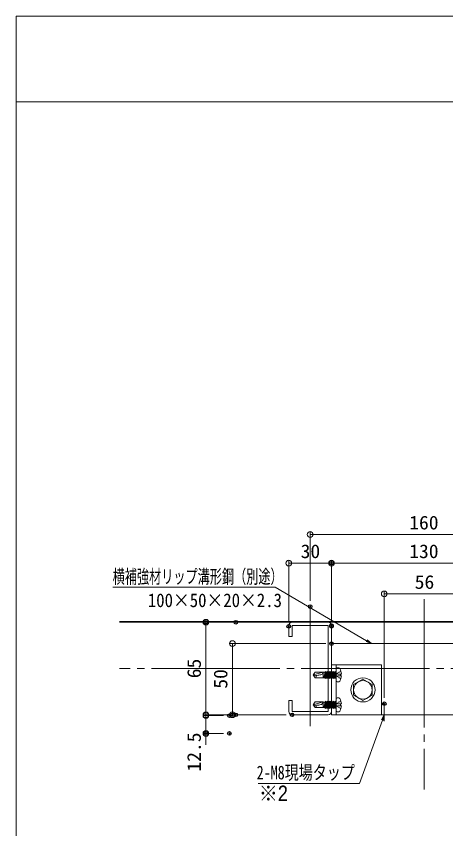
# Model space of a CAD drawing. Units: millimetres, scale not verified. Extents: x -802 to 801, y -553 to 555.
# Drawn here: x -802 to -501, y -16 to 555 of the extents above; entities that cross this region are included whole.
import ezdxf
from ezdxf.enums import TextEntityAlignment as Align

# ---------------------------------------------------------------- set-up
doc = ezdxf.new("R2010")
doc.units = ezdxf.units.MM
doc.header["$LTSCALE"] = 5
doc.header["$PDMODE"] = 32
doc.header["$PDSIZE"] = 2.5
doc.linetypes.add('DASHED3', pattern=[4, 3, -1])
doc.linetypes.add('LONG_CHAIN', pattern=[21, 18, -1, 1, -1])
for name, color, linetype, lineweight in [('0-1_zumenwaku', 6, 'Continuous', 9), ('0-2_10ユーザー', 4, 'Continuous', 9), ('0-A_6文字', 1, 'Continuous', 9), ('0-B_0', 4, 'Continuous', 9), ('0-D_CENTER', 5, 'LONG_CHAIN', 9), ('0-E_製品', 6, 'DASHED3', 9), ('0-F_中心線', 1, 'LONG_CHAIN', 9), ('1-0_GR1-1', 7, 'Continuous', 9)]:
    doc.layers.add(name, color=color, linetype=linetype, lineweight=lineweight)
doc.layers.add('0-6_moji', color=2, linetype='Continuous')
doc.layers.add('0-C_DEFPOINTS', color=1, linetype='Continuous')
doc.styles.add('ＭＳ ゴシック', font='')
doc.styles.add('ＭＳ Ｐゴシック', font='')
doc.styles.get('ＭＳ ゴシック').set_extended_font_data('MS Gothic')
doc.styles.get('ＭＳ Ｐゴシック').set_extended_font_data('MS PGothic')

# ---------------------------------------------------------------- blocks, each defined once
blk = doc.blocks.new('_ORIGIN')
at = {"layer": '0-B_0', "color": 1}
blk.add_line((0, 0), (-5, 0), dxfattribs=at)
blk.add_circle((0, 0), 2.5, dxfattribs=at)
blk = doc.blocks.new('正六角M8')
at = {"layer": '0-B_0', "color": 7}
for p, q in [((0, 37.53), (-32.5, 18.76)), ((32.5, 18.76), (0, 37.53)), ((-32.5, 18.76), (-32.5, -18.76)), ((32.5, -18.76), (32.5, 18.76)), ((-32.5, -18.76), (0, -37.53)), ((0, -37.53), (32.5, -18.76))]:
    blk.add_line(p, q, dxfattribs=at)
blk.add_circle((0, 0), 32.5, dxfattribs=at)
blk = doc.blocks.new('KﾐM8正')
at = {"layer": '0-B_0', "color": 7}
blk.add_circle((0, 0), 42.5, dxfattribs=at)
blk = doc.blocks.new('MLeader6')
at = {"layer": '0-A_6文字'}
blk.add_line((-622.324, 153.9), (-734.871, 153.9), dxfattribs=at)
at = {"layer": '0-A_6文字', "color": 2}
blk.add_line((-553.349, 114.233), (-556.798, 116.259), dxfattribs=at)
at = {"layer": '0-A_6文字'}
blk.add_lwpolyline([(-556.798, 116.259), (-620.884, 153.9), (-622.324, 153.9)], dxfattribs=at)
at = {"layer": '0-A_6文字', "color": 2}
blk.add_lwpolyline([(-556.46, 116.834), (-553.349, 114.233), (-557.136, 115.684)], dxfattribs=at)
at = {"layer": '0-A_6文字', "color": 2, "style": 'ＭＳ ゴシック'}
for s, width, p in [('横補強材リップ溝形鋼（別途）', 0.65, (-734.871, 153.649)), ('100×50×20×2.3', 0.9, (-710.217, 136.983))]:
    blk.add_text(s, height=9.604, dxfattribs=dict(at, width=width)).set_placement(p, align=Align.BOTTOM_LEFT)
blk = doc.blocks.new('MLeader16')
at = {"layer": '0-A_6文字', "color": 2}
blk.add_line((-544.378, 64.233), (-545.737, 60.471), dxfattribs=at)
at = {"layer": '0-A_6文字'}
blk.add_line((-563.243, 16), (-632.862, 16), dxfattribs=at)
at = {"layer": '0-A_6文字', "color": 2}
blk.add_lwpolyline([(-546.364, 60.698), (-544.378, 64.233), (-545.11, 60.245)], dxfattribs=at)
at = {"layer": '0-A_6文字'}
blk.add_lwpolyline([(-545.737, 60.471), (-561.803, 16), (-563.243, 16)], dxfattribs=at)
at = {"layer": '0-A_6文字', "color": 2, "style": 'ＭＳ ゴシック', "width": 0.75}
blk.add_text('2-M8現場タップ', height=9.621, dxfattribs=at).set_placement((-633.862, 16.003), align=Align.BOTTOM_LEFT)

msp = doc.modelspace()

# ---------------------------------------------------------------- linework, layer by layer
at = {"layer": '0-1_zumenwaku'}
msp.add_line((513.524, 494.841), (-802.476, 494.841), dxfattribs=at)
msp.add_lwpolyline([(-802.476, -553.159), (797.524, -553.159), (797.524, 554.841), (-802.476, 554.841)], close=True, dxfattribs=at)
at = {"layer": '0-2_10ユーザー'}
msp.add_line((-578.178, 64.233), (-578.178, 99.233), dxfattribs=at)
msp.add_lwpolyline([(-546.378, 64.233), (-581.378, 64.233), (-581.378, 99.233), (-546.378, 99.233)], close=True, dxfattribs=at)
at = {"layer": '0-A_6文字'}
for p, q in [((-596.378, 144.226), (-596.378, 192.88)), ((-592.378, 190.88), (-440.378, 190.88)), ((-611.378, 130.333), (-611.378, 172.743)), ((-581.378, 130.333), (-581.378, 172.743)), ((-581.378, 130.933), (-581.378, 172.743)), ((-607.378, 170.743), (-585.378, 170.743)), ((-455.378, 170.743), (-577.378, 170.743)), ((-544.378, 76.027), (-544.378, 151.158)), ((-540.378, 149.158), (-492.378, 149.158)), ((-652.464, 129.233), (-671.49, 129.233)), ((-669.49, 68.233), (-669.49, 125.233)), ((-585.378, 114.233), (-652.892, 114.233)), ((-650.892, 110.233), (-650.892, 68.233)), ((-669.49, 67.633), (-669.49, 71.633)), ((-652.464, 64.233), (-671.49, 64.233)), ((-657.044, 63.633), (-671.49, 63.633)), ((-669.49, 63.633), (-669.49, 51.133)), ((-613.078, 64.233), (-652.892, 64.233)), ((-657.044, 51.133), (-671.49, 51.133)), ((-669.49, 47.133), (-669.49, 43.133))]:
    msp.add_line(p, q, dxfattribs=at)
at = {"layer": '0-B_0', "color": 7}
for p, q in [((-730.101, 129.833), (-302.655, 129.833)), ((-730.101, 129.233), (-302.655, 129.233)), ((-583.678, 129.233), (-609.078, 129.233)), ((-451.378, 114.233), (-581.378, 114.233)), ((-583.678, 64.233), (-609.078, 64.233))]:
    msp.add_line(p, q, dxfattribs=at)
msp.add_lwpolyline([(-581.378, 99.233), (-581.378, 64.233), (-451.378, 64.233), (-451.378, 99.233)], dxfattribs=at)
at = {"layer": '0-C_DEFPOINTS'}
for p in [(-581.378, 170.743), (-596.378, 140.226), (-669.49, 129.233), (-648.464, 129.233), (-611.378, 126.333), (-581.378, 126.933), (-581.378, 126.333), (-581.378, 114.233), (-544.378, 72.027), (-653.044, 63.633), (-650.892, 64.233), (-648.464, 64.233), (-609.078, 64.233), (-669.49, 51.133), (-653.044, 51.133)]:
    msp.add_point(p, dxfattribs=at)
at = {"layer": '0-D_CENTER'}
for p, q in [((-596.378, 56.227), (-596.378, 140.226)), ((-544.378, 59.784), (-544.378, 72.027))]:
    msp.add_line(p, q, dxfattribs=at)
at = {"layer": '0-E_製品', "color": 3, "linetype": 'Continuous'}
for p, q in [((-592.734, 94.221), (-594.178, 92.233)), ((-587.223, 94.221), (-594.178, 92.233)), ((-592.45, 91.77), (-594.178, 92.233)), ((-594.178, 92.233), (-592.734, 90.246)), ((-592.734, 94.221), (-587.223, 94.221)), ((-587.223, 94.221), (-587.223, 90.246)), ((-585.873, 94.171), (-587.223, 94.171)), ((-585.873, 94.171), (-586.704, 90.296)), ((-585.206, 94.171), (-586.704, 90.296)), ((-586.011, 93.267), (-586.704, 90.296)), ((-586.141, 90.296), (-584.526, 94.717)), ((-586.022, 93.476), (-585.919, 93.654)), ((-586.009, 93.266), (-586.022, 93.476)), ((-585.526, 93.343), (-586.009, 93.266)), ((-585.674, 94.717), (-585.923, 93.648)), ((-585.919, 93.654), (-585.526, 93.343)), ((-585.873, 94.171), (-585.674, 94.717)), ((-585.674, 94.717), (-585.206, 94.171)), ((-584.059, 94.171), (-585.674, 89.749)), ((-584.928, 92.977), (-585.674, 89.749)), ((-584.726, 94.171), (-585.206, 94.171)), ((-585.073, 93.221), (-584.839, 93.364)), ((-584.928, 92.977), (-585.073, 93.221)), ((-584.994, 90.296), (-583.379, 94.717)), ((-584.465, 93.059), (-584.928, 92.977)), ((-584.526, 94.717), (-584.839, 93.364)), ((-584.839, 93.364), (-584.465, 93.059)), ((-584.526, 94.717), (-584.059, 94.171)), ((-582.912, 94.171), (-584.526, 89.749)), ((-583.848, 92.688), (-584.526, 89.749)), ((-583.579, 94.171), (-584.059, 94.171)), ((-584.028, 92.941), (-583.759, 93.075)), ((-583.848, 92.688), (-584.028, 92.941)), ((-583.42, 92.779), (-583.848, 92.688)), ((-583.846, 90.296), (-582.232, 94.717)), ((-583.379, 94.717), (-583.759, 93.075)), ((-583.759, 93.075), (-583.42, 92.779)), ((-583.379, 94.717), (-582.912, 94.171)), ((-581.765, 94.171), (-583.379, 89.749)), ((-582.983, 92.661), (-582.678, 92.786)), ((-582.768, 92.398), (-582.983, 92.661)), ((-582.432, 94.171), (-582.912, 94.171)), ((-582.375, 92.499), (-582.768, 92.398)), ((-582.699, 90.296), (-581.085, 94.717)), ((-582.232, 94.717), (-582.678, 92.786)), ((-582.678, 92.786), (-582.375, 92.499)), ((-582.232, 94.717), (-581.765, 94.171)), ((-580.618, 94.171), (-582.232, 89.749)), ((-581.938, 92.381), (-581.598, 92.496)), ((-581.687, 92.109), (-581.938, 92.381)), ((-581.284, 94.171), (-581.765, 94.171)), ((-581.331, 92.219), (-581.687, 92.109)), ((-581.085, 94.717), (-581.598, 92.496)), ((-581.598, 92.496), (-581.331, 92.219)), ((-581.552, 90.296), (-579.938, 94.717)), ((-581.085, 94.717), (-580.618, 94.171)), ((-579.471, 94.171), (-581.085, 89.749)), ((-580.607, 91.819), (-581.085, 89.749)), ((-580.893, 92.101), (-580.518, 92.207)), ((-580.607, 91.819), (-580.893, 92.101)), ((-580.137, 94.171), (-580.618, 94.171)), ((-580.286, 91.939), (-580.607, 91.819)), ((-579.938, 94.717), (-580.518, 92.207)), ((-580.518, 92.207), (-580.286, 91.939)), ((-580.405, 90.296), (-578.791, 94.717)), ((-579.938, 94.717), (-579.471, 94.171)), ((-578.323, 94.171), (-579.938, 89.749)), ((-579.848, 91.821), (-579.437, 91.917)), ((-579.527, 91.53), (-579.848, 91.821)), ((-579.241, 91.659), (-579.527, 91.53)), ((-578.99, 94.171), (-579.471, 94.171)), ((-578.791, 94.717), (-579.437, 91.917)), ((-579.437, 91.917), (-579.241, 91.659)), ((-579.258, 90.296), (-578.178, 93.254)), ((-578.803, 91.541), (-578.357, 91.628)), ((-578.446, 91.24), (-578.803, 91.541)), ((-578.791, 94.717), (-578.323, 94.171)), ((-578.178, 91.428), (-578.791, 89.749)), ((-578.196, 91.379), (-578.446, 91.24)), ((-578.178, 92.403), (-578.357, 91.628)), ((-578.357, 91.628), (-578.196, 91.379)), ((-578.178, 94.171), (-578.323, 94.171)), ((-578.178, 96.187), (-578.178, 88.28)), ((-575.073, 91.612), (-574.47, 91.612)), ((-587.223, 90.246), (-592.734, 90.246)), ((-586.141, 90.296), (-587.223, 90.296)), ((-585.674, 89.749), (-586.141, 90.296)), ((-584.994, 90.296), (-585.474, 90.296)), ((-584.526, 89.749), (-584.994, 90.296)), ((-583.846, 90.296), (-584.327, 90.296)), ((-582.699, 90.296), (-583.18, 90.296)), ((-581.552, 90.296), (-582.033, 90.296)), ((-581.085, 89.749), (-581.552, 90.296)), ((-580.405, 90.296), (-580.885, 90.296)), ((-579.258, 90.296), (-579.738, 90.296)), ((-578.791, 89.749), (-579.258, 90.296)), ((-578.446, 91.24), (-578.791, 89.749)), ((-578.178, 90.296), (-578.591, 90.296)), ((-578.178, 75.187), (-578.178, 67.28)), ((-592.734, 73.221), (-594.178, 71.233)), ((-587.223, 73.221), (-594.178, 71.233)), ((-592.45, 70.77), (-594.178, 71.233)), ((-594.178, 71.233), (-592.734, 69.246)), ((-592.734, 73.221), (-587.223, 73.221)), ((-587.223, 69.246), (-592.734, 69.246)), ((-587.223, 73.221), (-587.223, 69.246)), ((-585.873, 73.171), (-587.223, 73.171)), ((-586.141, 69.296), (-587.223, 69.296)), ((-585.873, 73.171), (-586.704, 69.296)), ((-585.206, 73.171), (-586.704, 69.296)), ((-586.011, 72.267), (-586.704, 69.296)), ((-586.141, 69.296), (-584.526, 73.717)), ((-585.674, 68.749), (-586.141, 69.296)), ((-586.022, 72.476), (-585.919, 72.654)), ((-586.009, 72.266), (-586.022, 72.476)), ((-585.526, 72.343), (-586.009, 72.266)), ((-585.674, 73.717), (-585.923, 72.648)), ((-585.919, 72.654), (-585.526, 72.343)), ((-585.873, 73.171), (-585.674, 73.717)), ((-585.674, 73.717), (-585.206, 73.171)), ((-584.059, 73.171), (-585.674, 68.749)), ((-584.928, 71.977), (-585.674, 68.749)), ((-584.994, 69.296), (-585.474, 69.296)), ((-584.726, 73.171), (-585.206, 73.171)), ((-585.073, 72.221), (-584.839, 72.364)), ((-584.928, 71.977), (-585.073, 72.221)), ((-584.994, 69.296), (-583.379, 73.717)), ((-584.526, 68.749), (-584.994, 69.296)), ((-584.465, 72.059), (-584.928, 71.977)), ((-584.526, 73.717), (-584.839, 72.364)), ((-584.839, 72.364), (-584.465, 72.059)), ((-584.526, 73.717), (-584.059, 73.171)), ((-582.912, 73.171), (-584.526, 68.749)), ((-583.848, 71.688), (-584.526, 68.749)), ((-583.846, 69.296), (-584.327, 69.296)), ((-583.579, 73.171), (-584.059, 73.171)), ((-584.028, 71.941), (-583.759, 72.075)), ((-583.848, 71.688), (-584.028, 71.941)), ((-583.42, 71.779), (-583.848, 71.688)), ((-583.846, 69.296), (-582.232, 73.717)), ((-583.379, 73.717), (-583.759, 72.075)), ((-583.759, 72.075), (-583.42, 71.779)), ((-583.379, 73.717), (-582.912, 73.171)), ((-581.765, 73.171), (-583.379, 68.749)), ((-582.699, 69.296), (-583.18, 69.296)), ((-582.983, 71.661), (-582.678, 71.786)), ((-582.768, 71.398), (-582.983, 71.661)), ((-582.432, 73.171), (-582.912, 73.171)), ((-582.375, 71.499), (-582.768, 71.398)), ((-582.699, 69.296), (-581.085, 73.717)), ((-582.232, 73.717), (-582.678, 71.786)), ((-582.678, 71.786), (-582.375, 71.499)), ((-582.232, 73.717), (-581.765, 73.171)), ((-580.618, 73.171), (-582.232, 68.749)), ((-581.552, 69.296), (-582.033, 69.296)), ((-581.938, 71.381), (-581.598, 71.496)), ((-581.687, 71.109), (-581.938, 71.381)), ((-581.284, 73.171), (-581.765, 73.171)), ((-581.331, 71.219), (-581.687, 71.109)), ((-581.085, 73.717), (-581.598, 71.496)), ((-581.598, 71.496), (-581.331, 71.219)), ((-581.552, 69.296), (-579.938, 73.717)), ((-581.085, 68.749), (-581.552, 69.296)), ((-581.085, 73.717), (-580.618, 73.171)), ((-579.471, 73.171), (-581.085, 68.749)), ((-580.607, 70.819), (-581.085, 68.749)), ((-580.893, 71.101), (-580.518, 71.207)), ((-580.607, 70.819), (-580.893, 71.101)), ((-580.405, 69.296), (-580.885, 69.296)), ((-580.137, 73.171), (-580.618, 73.171)), ((-580.286, 70.939), (-580.607, 70.819)), ((-579.938, 73.717), (-580.518, 71.207)), ((-580.518, 71.207), (-580.286, 70.939)), ((-580.405, 69.296), (-578.791, 73.717)), ((-579.938, 73.717), (-579.471, 73.171)), ((-578.323, 73.171), (-579.938, 68.749)), ((-579.848, 70.821), (-579.437, 70.917)), ((-579.527, 70.53), (-579.848, 70.821)), ((-579.258, 69.296), (-579.738, 69.296)), ((-579.241, 70.659), (-579.527, 70.53)), ((-578.99, 73.171), (-579.471, 73.171)), ((-578.791, 73.717), (-579.437, 70.917)), ((-579.437, 70.917), (-579.241, 70.659)), ((-579.258, 69.296), (-578.178, 72.254)), ((-578.791, 68.749), (-579.258, 69.296)), ((-578.803, 70.541), (-578.357, 70.628)), ((-578.446, 70.24), (-578.803, 70.541)), ((-578.791, 73.717), (-578.323, 73.171)), ((-578.178, 70.428), (-578.791, 68.749)), ((-578.446, 70.24), (-578.791, 68.749)), ((-578.178, 69.296), (-578.591, 69.296)), ((-578.196, 70.379), (-578.446, 70.24)), ((-578.178, 71.403), (-578.357, 70.628)), ((-578.357, 70.628), (-578.196, 70.379)), ((-578.178, 73.171), (-578.323, 73.171)), ((-575.073, 70.612), (-574.47, 70.612))]:
    msp.add_line(p, q, dxfattribs=at)
at = {"layer": '0-E_製品', "color": 2, "linetype": 'Continuous'}
for p, q in [((-577.76, 93.05), (-578.054, 92.854)), ((-578.054, 92.606), (-578.054, 92.358)), ((-578.054, 92.109), (-578.054, 91.861)), ((-577.76, 91.417), (-578.054, 91.612)), ((-577.391, 92.854), (-577.722, 92.854)), ((-577.391, 91.612), (-577.722, 91.612)), ((-577.172, 93.44), (-577.466, 93.245)), ((-576.729, 92.854), (-577.06, 92.854)), ((-576.729, 91.612), (-577.06, 91.612)), ((-576.585, 93.831), (-576.878, 93.636)), ((-576.066, 92.854), (-576.398, 92.854)), ((-576.066, 91.612), (-576.398, 91.612)), ((-575.997, 94.222), (-576.291, 94.026)), ((-575.404, 92.854), (-575.735, 92.854)), ((-575.404, 91.612), (-575.735, 91.612)), ((-575.409, 94.612), (-575.703, 94.417)), ((-574.822, 95.003), (-575.115, 94.808)), ((-577.172, 91.026), (-577.466, 91.222)), ((-576.585, 90.636), (-576.878, 90.831)), ((-575.997, 90.245), (-576.291, 90.44)), ((-575.409, 89.854), (-575.703, 90.05)), ((-574.822, 89.464), (-575.115, 89.659)), ((-577.76, 72.05), (-578.054, 71.854)), ((-578.054, 71.606), (-578.054, 71.358)), ((-578.054, 71.109), (-578.054, 70.861)), ((-577.76, 70.417), (-578.054, 70.612)), ((-577.391, 71.854), (-577.722, 71.854)), ((-577.391, 70.612), (-577.722, 70.612)), ((-577.172, 72.44), (-577.466, 72.245)), ((-577.172, 70.026), (-577.466, 70.222)), ((-576.729, 71.854), (-577.06, 71.854)), ((-576.729, 70.612), (-577.06, 70.612)), ((-576.585, 72.831), (-576.878, 72.636)), ((-576.585, 69.636), (-576.878, 69.831)), ((-576.066, 71.854), (-576.398, 71.854)), ((-576.066, 70.612), (-576.398, 70.612)), ((-575.997, 73.222), (-576.291, 73.026)), ((-575.997, 69.245), (-576.291, 69.44)), ((-575.404, 71.854), (-575.735, 71.854)), ((-575.404, 70.612), (-575.735, 70.612)), ((-575.409, 73.612), (-575.703, 73.417)), ((-575.409, 68.854), (-575.703, 69.05)), ((-574.822, 74.003), (-575.115, 73.808)), ((-574.822, 68.464), (-575.115, 68.659))]:
    msp.add_line(p, q, dxfattribs=at)
at = {"layer": '0-E_製品', "color": 3, "linetype": 'Continuous'}
for points in [[(-582.768, 92.398), (-583.379, 89.749), (-583.846, 90.296)], [(-581.687, 92.109), (-582.232, 89.749), (-582.699, 90.296)], [(-579.527, 91.53), (-579.938, 89.749), (-580.405, 90.296)], [(-574.47, 92.854), (-575.073, 92.854), (-575.073, 91.612)], [(-582.768, 71.398), (-583.379, 68.749), (-583.846, 69.296)], [(-581.687, 71.109), (-582.232, 68.749), (-582.699, 69.296)], [(-579.527, 70.53), (-579.938, 68.749), (-580.405, 69.296)], [(-574.47, 71.854), (-575.073, 71.854), (-575.073, 70.612)]]:
    msp.add_lwpolyline(points, dxfattribs=at)
for centre, radius, start, end in [((-577.184, 96.187), 0.994, 99.59407, 180), ((-576.936, 94.717), 2.484, 53.1301, 99.59407), ((-593.076, 91.098), 0.918, 291.85478, 47.0551), ((-604.227, 180.568), 89.575, 277.5546, 279.47999), ((-590.079, 95.845), 3.679, 279.47999, 296.15779), ((-589.453, 94.569), 2.257, 296.15779, 351.12819), ((-585.009, 92.233), 10.557, 3.37229, 25.05761), ((-585.009, 92.233), 10.557, 334.94239, 356.62771), ((-577.184, 88.28), 0.994, 180, 260.40593), ((-576.936, 89.749), 2.484, 260.40593, 306.8699), ((-577.184, 75.187), 0.994, 99.59407, 180), ((-576.936, 73.717), 2.484, 53.1301, 99.59407), ((-585.009, 71.233), 10.557, 3.37229, 25.05761), ((-593.076, 70.098), 0.918, 291.85478, 47.0551), ((-604.227, 159.568), 89.575, 277.5546, 279.47999), ((-590.079, 74.845), 3.679, 279.47999, 296.15779), ((-589.453, 73.569), 2.257, 296.15779, 351.12819), ((-585.009, 71.233), 10.557, 334.94239, 356.62771), ((-577.184, 67.28), 0.994, 180, 260.40593), ((-576.936, 68.749), 2.484, 260.40593, 306.8699)]:
    msp.add_arc(centre, radius, start, end, dxfattribs=at)
at = {"layer": '0-F_中心線'}
for p, q in [((-516.378, 145.33), (-516.378, 11.847)), ((-302.655, 96.733), (-730.101, 96.733))]:
    msp.add_line(p, q, dxfattribs=at)
at = {"layer": '1-0_GR1-1'}
for p, q in [((-611.378, 126.933), (-611.378, 119.233)), ((-609.078, 126.933), (-583.678, 126.933)), ((-609.078, 119.233), (-609.078, 126.933)), ((-583.678, 126.933), (-583.678, 66.533)), ((-581.378, 126.933), (-581.378, 66.533)), ((-611.378, 74.233), (-611.378, 66.533)), ((-611.378, 74.233), (-611.378, 66.533)), ((-611.378, 74.233), (-609.078, 74.233)), ((-609.078, 66.533), (-609.078, 74.233)), ((-583.678, 66.533), (-609.078, 66.533))]:
    msp.add_line(p, q, dxfattribs=at)
msp.add_lwpolyline([(-611.378, 126.933), (-611.378, 119.233), (-609.078, 119.233)], dxfattribs=at)
for centre, start, end in [((-609.078, 126.933), 90, 180), ((-583.678, 126.933), 0, 90), ((-609.078, 66.533), 180, 270), ((-583.678, 66.533), 270, 0)]:
    msp.add_arc(centre, 2.3, start, end, dxfattribs=at)

# ---------------------------------------------------------------- block references
at = {"layer": '0-2_10ユーザー', "xscale": -0.2, "yscale": 0.2}
for name in ['KﾐM8正', '正六角M8']:
    msp.add_blockref(name, (-559.378, 81.733), dxfattribs=at)
at = {"layer": '0-A_6文字', "xscale": 0.8, "yscale": 0.8}
for p, rotation in [((-596.378, 190.88), 180), ((-611.378, 170.743), 180), ((-581.378, 170.743), 180), ((-544.378, 149.158), 180), ((-669.49, 129.233), 90), ((-650.892, 114.233), 90), ((-669.49, 64.233), 270), ((-669.49, 63.633), 270), ((-650.892, 64.233), 270), ((-669.49, 51.133), 90)]:
    msp.add_blockref('_ORIGIN', p, dxfattribs=dict(at, rotation=rotation))
msp.add_blockref('_ORIGIN', (-581.378, 170.743), dxfattribs=at)
at = {"layer": '0-A_6文字'}
for name in ['MLeader6', 'MLeader16']:
    msp.add_blockref(name, (0, 0), dxfattribs=at)

# ---------------------------------------------------------------- texts
at = {"layer": '0-6_moji', "style": 'ＭＳ Ｐゴシック', "width": 0.9}
msp.add_text('※2 ', height=10.85, dxfattribs=at).set_placement((-632.372, 0.359), align=Align.BOTTOM_LEFT)
at = {"layer": '0-A_6文字', "color": 2, "style": 'ＭＳ ゴシック', "width": 1.05}
for s, p in [('160', (-526.878, 191.53)), ('30', (-603.045, 171.393)), ('130', (-526.878, 171.393)), ('56', (-523.045, 149.807))]:
    msp.add_text(s, height=9.604, dxfattribs=at).set_placement(p, align=Align.BOTTOM_LEFT)
for s, p in [('65', (-670.139, 89.9)), ('50', (-651.541, 82.567)), ('12.5', (-670.139, 24.358))]:
    msp.add_text(s, height=9.604, rotation=90, dxfattribs=at).set_placement(p, align=Align.BOTTOM_LEFT)

doc.saveas('drawing.dxf')
